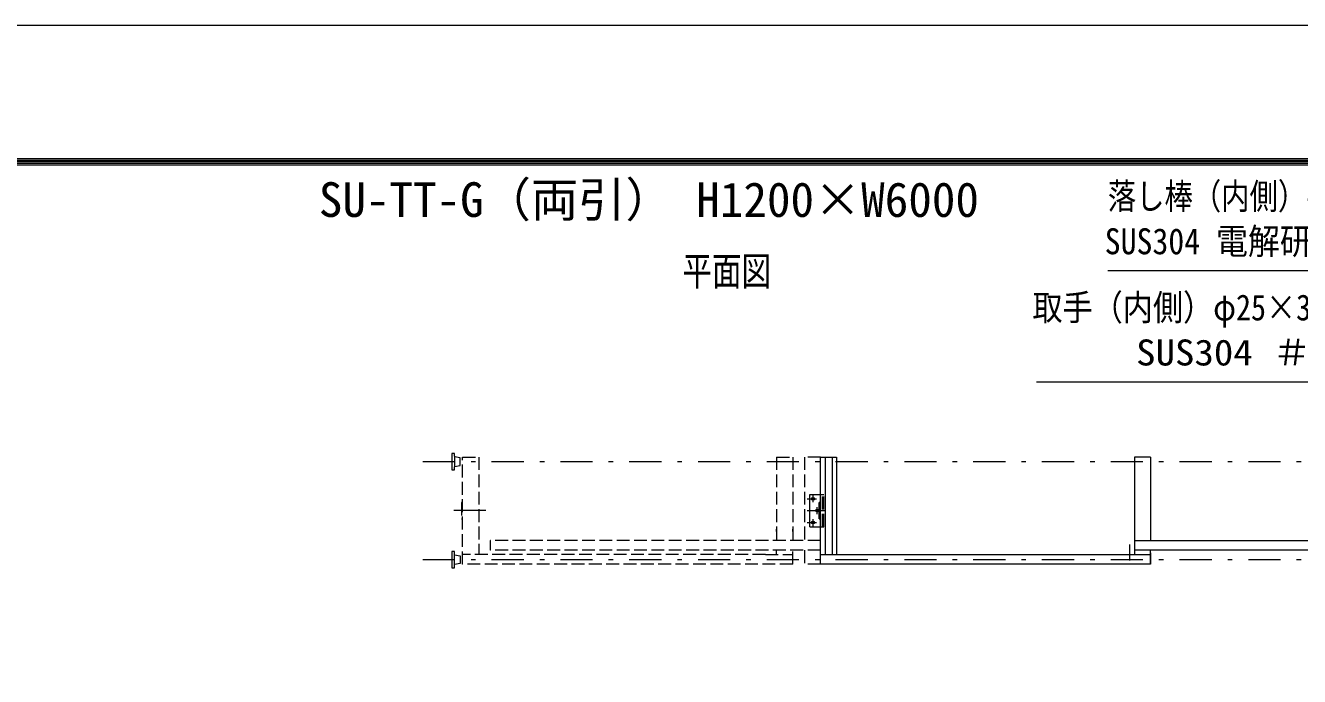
# Model space of a CAD drawing. Units: millimetres, scale not verified. Extents: x -11880 to 11880, y -8400 to 8400.
# Drawn here: x -5935 to 10, y 5365 to 8400 of the extents above; entities that cross this region are included whole.
import ezdxf
from ezdxf.enums import TextEntityAlignment as Align

# ---------------------------------------------------------------- set-up
doc = ezdxf.new("R2010")
doc.units = ezdxf.units.MM
doc.header["$LTSCALE"] = 30
doc.linetypes.add('USER1', pattern=[10.7, 5, -2.5, 0.7, -2.5])
doc.linetypes.add('USER2', pattern=[2.7, 2, -0.7])
for name, color, linetype, lineweight in [('0-0_D-TTL', 7, 'Continuous', 18), ('0-1_外形線', 7, 'Continuous', 18), ('0-2_01', 4, 'Continuous', 18), ('0-3_軸線', 6, 'USER1', 18), ('0-4_隠れ線', 4, 'USER2', 18), ('0-8_寸法線', 3, 'Continuous', 18)]:
    doc.layers.add(name, color=color, linetype=linetype, lineweight=lineweight)
doc.layers.add('0-7_文字', color=254, linetype='Continuous')
doc.layers.add('0-C_文字3', color=254, linetype='Continuous')
doc.styles.add('ＭＳ ゴシック', font='')
doc.styles.get('ＭＳ ゴシック').set_extended_font_data('MS Gothic')

# ---------------------------------------------------------------- blocks, each defined once
blk = doc.blocks.new('S149')
at = {"layer": '0-8_寸法線'}
for points in [[(6844168.1, -15250954.4), (6893106.5, -15250954.4), (6901547.4, -15266823), (6902956.3, -15269471.7)], [(6901106, -15267057.9), (6902956.3, -15269471.7), (6901988.9, -15266588.2)]]:
    blk.add_lwpolyline(points, dxfattribs=at)
at = {"layer": '0-8_寸法線', "color": 254, "style": 'ＭＳ ゴシック'}
for s, width, p in [('取手（内側）φ25×300L', 0.85, (6843592.1, -15243463.8)), ('SUS304 ＃400', 1.1, (6858107.3, -15249763.8))]:
    blk.add_text(s, height=3637, dxfattribs=dict(at, width=width)).set_placement(p, align=Align.BOTTOM_LEFT)
blk = doc.blocks.new('S150')
at = {"layer": '0-8_寸法線'}
for points in [[(6854144.1, -15235401.3), (6891130.5, -15235401.3), (6904219.5, -15262966.6), (6905506.3, -15265676.7)], [(6903767.8, -15263181.1), (6905506.3, -15265676.7), (6904671.2, -15262752.2)]]:
    blk.add_lwpolyline(points, dxfattribs=at)
at = {"layer": '0-8_寸法線', "color": 254, "style": 'ＭＳ ゴシック'}
for s, width, p in [('落し棒（内側）φ19', 0.8, (6854144.1, -15227910.7)), ('SUS304 電解研磨', 0.9, (6853712.1, -15234210.7))]:
    blk.add_text(s, height=3637, dxfattribs=dict(at, width=width)).set_placement(p, align=Align.BOTTOM_LEFT)

msp = doc.modelspace()

# ---------------------------------------------------------------- linework, layer by layer
at = {"layer": '0-0_D-TTL'}
for points in [[(-11879.92, -8400.08), (11880.08, -8400.08), (11880.08, 8399.92), (-11879.92, 8399.92)], [(-11116.2, 7779.35), (11116.37, 7779.35), (11116.37, -7777.79), (-11116.2, -7777.79)], [(-11109.13, 7772.28), (11109.3, 7772.28), (11109.3, -7770.72), (-11109.13, -7770.72)], [(-11102.06, 7765.21), (11102.22, 7765.21), (11102.22, -7763.65), (-11102.06, -7763.65)], [(-11094.99, 7758.13), (11095.15, 7758.13), (11095.15, -7756.58), (-11094.99, -7756.58)], [(-11087.92, 7751.06), (11088.08, 7751.06), (11088.08, -7749.51), (-11087.92, -7749.51)]]:
    msp.add_lwpolyline(points, close=True, dxfattribs=at)
at = {"layer": '0-1_外形線'}
for p, q in [((-2225.29, 5887.98), (-2225.29, 6387.98)), ((-2225.29, 6387.98), (-2150.29, 6387.98)), ((-2203.79, 6387.98), (-2203.79, 5932.98)), ((-2171.79, 6387.98), (-2171.79, 5932.98)), ((-2150.29, 6387.98), (-2150.29, 5932.98)), ((-760.29, 6387.98), (-760.29, 5932.98)), ((-685.29, 6387.98), (-760.29, 6387.98)), ((-685.29, 6387.98), (-685.29, 5997.98)), ((-2275.29, 6062.98), (-2275.29, 6212.98)), ((-2275.29, 6212.98), (-2225.29, 6212.98)), ((-2231.29, 6100.48), (-2231.29, 6175.48)), ((-2225.29, 6175.48), (-2231.29, 6175.48)), ((-2231.29, 6100.48), (-2225.29, 6100.48)), ((-2275.29, 6062.98), (-2225.29, 6062.98)), ((-760.29, 5997.98), (779.71, 5997.98)), ((779.71, 5952.98), (-760.29, 5952.98)), ((-2225.29, 5932.98), (-685.29, 5932.98)), ((-685.29, 5887.98), (-2225.29, 5887.98)), ((-685.29, 5887.98), (-760.29, 5887.98))]:
    msp.add_line(p, q, dxfattribs=at)
msp.add_lwpolyline([(-685.29, 5941.98), (-685.29, 5887.98), (-685.29, 5952.98)], dxfattribs=at)
for centre in [(-2260.29, 6192.98), (-2240.29, 6137.98), (-2260.29, 6082.98)]:
    msp.add_circle(centre, 6.5, dxfattribs=at)
at = {"layer": '0-2_01', "color": 7}
for p, q in [((-3945.29, 6403.98), (-3945.29, 6328.98)), ((-3933.29, 6391.48), (-3933.29, 6341.48)), ((-3906.29, 6384.48), (-3933.29, 6389.48)), ((-3933.29, 5884.48), (-3933.29, 5934.48)), ((-3933.29, 5932.48), (-3906.29, 5927.48)), ((-3906.29, 5891.48), (-3933.29, 5886.48)), ((-3906.29, 5927.48), (-3906.29, 5891.48)), ((-3933.29, 5871.98), (-3933.29, 5884.48))]:
    msp.add_line(p, q, dxfattribs=at)
for points in [[(-3933.29, 6391.48), (-3933.29, 6403.98), (-3945.29, 6403.98)], [(-3933.29, 6343.48), (-3906.29, 6348.48), (-3906.29, 6384.48)], [(-3945.29, 6328.98), (-3933.29, 6328.98), (-3933.29, 6341.48)], [(-3945.29, 5946.98), (-3945.29, 5871.98), (-3933.29, 5871.98)], [(-3933.29, 5934.48), (-3933.29, 5946.98), (-3945.29, 5946.98)]]:
    msp.add_lwpolyline(points, dxfattribs=at)
at = {"layer": '0-3_軸線'}
for p, q in [((-4080.98, 6366.48), (779.71, 6366.48)), ((-2287.48, 6192.98), (-2243.53, 6192.98)), ((-2260.29, 6177.77), (-2260.29, 6212.98)), ((-3786.72, 6137.98), (-3980.82, 6137.98)), ((-2287.48, 6137.98), (-2200.78, 6137.98)), ((-2240.29, 6122.1), (-2240.29, 6154.33)), ((-2287.48, 6082.98), (-2243.53, 6082.98)), ((-2260.29, 6062.98), (-2260.29, 6098.66)), ((-781.29, 5904.75), (-781.29, 5980.37)), ((-4080.98, 5909.48), (779.71, 5909.48))]:
    msp.add_line(p, q, dxfattribs=at)
at = {"layer": '0-4_隠れ線'}
for p, q in [((-3895.29, 5887.98), (-3895.29, 6387.98)), ((-3895.29, 6387.98), (-3820.29, 6387.98)), ((-3820.29, 6387.98), (-3820.29, 5932.98)), ((-2430.29, 6387.98), (-2430.29, 5997.98)), ((-2430.29, 6387.98), (-2355.29, 6387.98)), ((-2355.29, 6387.98), (-2355.29, 5997.98)), ((-2300.29, 6387.98), (-2300.29, 5997.98)), ((-2225.29, 6387.98), (-2300.29, 6387.98)), ((-2225.29, 6212.98), (-2210.29, 6212.98)), ((-2216.29, 6062.98), (-2216.29, 6212.98)), ((-2210.29, 6062.98), (-2210.29, 6212.98)), ((-3901.29, 6175.48), (-3901.29, 6100.48)), ((-3895.29, 6175.48), (-3901.29, 6175.48)), ((-3901.29, 6100.48), (-3895.29, 6100.48)), ((-2430.29, 6040.98), (-2430.29, 6050.98)), ((-2355.29, 6040.98), (-2355.29, 6050.98)), ((-2225.29, 6062.98), (-2210.29, 6062.98)), ((-2225.29, 5997.98), (-3765.29, 5997.98)), ((-3765.29, 5952.98), (-3765.29, 5997.98)), ((-2225.29, 5952.98), (-3765.29, 5952.98)), ((-2430.29, 5932.98), (-2430.29, 5952.98)), ((-2355.29, 5887.98), (-2355.29, 5952.98)), ((-2300.29, 5952.98), (-2300.29, 5887.98)), ((-2482.29, 5932.98), (-3895.29, 5932.98)), ((-2355.29, 5887.98), (-3895.29, 5887.98)), ((-2482.29, 5932.98), (-2355.29, 5932.98)), ((-2225.29, 5887.98), (-2300.29, 5887.98))]:
    msp.add_line(p, q, dxfattribs=at)

# ---------------------------------------------------------------- block references
at = {"layer": '0-8_寸法線', "xscale": 0.03333333, "yscale": 0.03333333}
for name in ['S150', 'S149']:
    msp.add_blockref(name, (-229356.33, 515103.86), dxfattribs=at)

# ---------------------------------------------------------------- texts
at = {"layer": '0-7_文字', "style": 'ＭＳ ゴシック', "width": 0.75}
msp.add_text('平面図', height=134.6, dxfattribs=at).set_placement((-2869.43, 7147.3), align=Align.BOTTOM_LEFT)
at = {"layer": '0-C_文字3', "style": 'ＭＳ ゴシック'}
msp.add_text('SU-TT-G（両引） H1200×W6000', height=161.6, dxfattribs=at).set_placement((-4566.32, 7459.05), align=Align.BOTTOM_LEFT)

doc.saveas('drawing.dxf')
